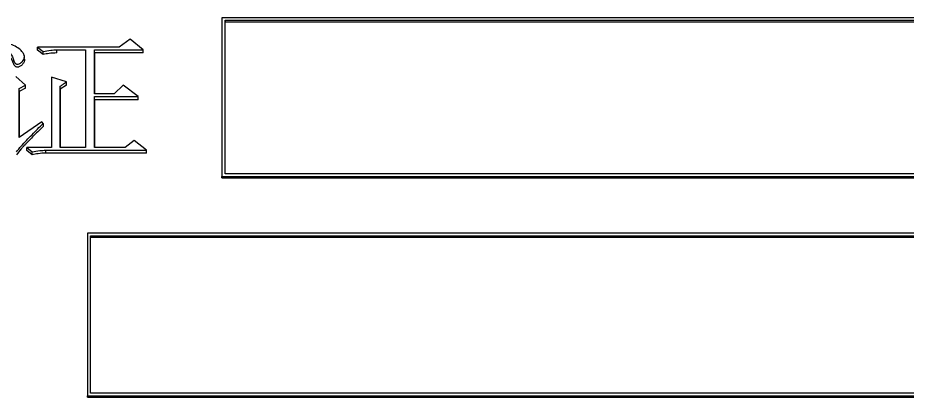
# Model space of a CAD drawing. Header units: millimetres. Extents: x 2136 to 4572, y 748 to 2471.
# Drawn here: x 2820.66 to 2834.72, y 2246.06 to 2252.05 of the extents above; entities that cross this region are included whole.
import ezdxf

# ---------------------------------------------------------------- set-up
doc = ezdxf.new("R2010")
doc.units = ezdxf.units.MM

msp = doc.modelspace()

# ---------------------------------------------------------------- linework, layer by layer
at = {"color": 7, "linetype": 'Continuous', "lineweight": 25}
for p, q in [((2843.896, 2252.055), (2823.885, 2252.055)), ((2823.885, 2252.055), (2823.885, 2252.03)), ((2823.885, 2252.03), (2823.885, 2249.525)), ((2823.942, 2252.015), (2843.846, 2252.015)), ((2823.942, 2252.015), (2823.942, 2251.991)), ((2823.942, 2251.991), (2843.846, 2251.991)), ((2822.436, 2251.718), (2822.263, 2251.59)), ((2822.641, 2251.547), (2822.436, 2251.718)), ((2820.975, 2251.59), (2821.062, 2251.521)), ((2822.263, 2251.59), (2820.975, 2251.59)), ((2820.975, 2251.541), (2820.975, 2251.59)), ((2821.062, 2251.473), (2820.975, 2251.541)), ((2821.062, 2251.473), (2821.062, 2251.521)), ((2821.278, 2251.547), (2821.733, 2251.547)), ((2821.278, 2251.498), (2821.278, 2251.547)), ((2821.733, 2251.547), (2821.733, 2250.004)), ((2821.873, 2251.547), (2822.641, 2251.547)), ((2821.873, 2250.851), (2821.873, 2251.547)), ((2821.873, 2251.498), (2821.873, 2251.547)), ((2820.765, 2251.451), (2820.765, 2251.46)), ((2820.765, 2251.412), (2820.765, 2251.427)), ((2821.873, 2251.498), (2821.873, 2250.851)), ((2822.641, 2251.498), (2821.873, 2251.498)), ((2820.781, 2250.989), (2820.629, 2251.126)), ((2821.192, 2251.118), (2821.192, 2250.004)), ((2821.43, 2251.04), (2821.192, 2251.118)), ((2820.683, 2250.937), (2820.781, 2250.989)), ((2820.781, 2250.941), (2820.781, 2250.989)), ((2821.43, 2250.992), (2821.332, 2250.924)), ((2821.332, 2250.004), (2821.332, 2250.971)), ((2821.332, 2250.924), (2821.332, 2250.971)), ((2821.43, 2250.992), (2821.43, 2251.04)), ((2822.327, 2250.989), (2822.187, 2250.851)), ((2822.565, 2250.808), (2822.327, 2250.989)), ((2820.781, 2250.941), (2820.683, 2250.889)), ((2820.683, 2250.16), (2820.683, 2250.937)), ((2820.683, 2250.889), (2820.683, 2250.937)), ((2820.683, 2250.889), (2820.683, 2250.16)), ((2821.332, 2250.924), (2821.332, 2250.004)), ((2822.187, 2250.851), (2821.873, 2250.851)), ((2821.873, 2250.808), (2822.565, 2250.808)), ((2821.873, 2250.004), (2821.873, 2250.808)), ((2821.873, 2250.76), (2821.873, 2250.808)), ((2821.873, 2250.76), (2821.873, 2250.004)), ((2822.565, 2250.76), (2821.873, 2250.76)), ((2821.04, 2250.411), (2820.683, 2250.16)), ((2821.062, 2250.385), (2821.04, 2250.411)), ((2821.062, 2250.385), (2821.062, 2250.338)), ((2822.501, 2250.117), (2822.36, 2250.004)), ((2822.695, 2249.96), (2822.501, 2250.117)), ((2820.802, 2250.004), (2820.889, 2249.934)), ((2821.192, 2250.004), (2820.802, 2250.004)), ((2820.802, 2249.957), (2820.802, 2250.004)), ((2821.733, 2250.004), (2821.332, 2250.004)), ((2822.36, 2250.004), (2821.873, 2250.004)), ((2820.889, 2249.888), (2820.802, 2249.957)), ((2820.889, 2249.888), (2820.889, 2249.934)), ((2821.105, 2249.96), (2822.695, 2249.96)), ((2821.105, 2249.914), (2821.105, 2249.96)), ((2822.695, 2249.914), (2821.105, 2249.914)), ((2822.695, 2249.914), (2822.695, 2249.96)), ((2823.885, 2249.548), (2843.896, 2249.548)), ((2823.885, 2249.525), (2823.885, 2249.548)), ((2843.846, 2249.588), (2823.942, 2249.588)), ((2823.885, 2249.525), (2843.896, 2249.525)), ((2843.896, 2248.649), (2821.763, 2248.649)), ((2821.763, 2248.649), (2821.763, 2248.626)), ((2821.763, 2248.626), (2821.763, 2246.056)), ((2821.813, 2248.608), (2843.846, 2248.609)), ((2821.813, 2248.586), (2821.813, 2248.608)), ((2821.813, 2248.586), (2843.846, 2248.586)), ((2821.763, 2246.077), (2843.896, 2246.077)), ((2821.763, 2246.056), (2821.763, 2246.077)), ((2821.763, 2246.056), (2843.896, 2246.056)), ((2843.846, 2246.119), (2821.813, 2246.118))]:
    msp.add_line(p, q, dxfattribs=at)
at = {"color": 7, "linetype": 'Continuous', "lineweight": 25, "flags": 128}
for points in [[(2822.641, 2251.498), (2822.641, 2251.522), (2822.641, 2251.547)], [(2822.565, 2250.76), (2822.565, 2250.784), (2822.565, 2250.808)]]:
    msp.add_lwpolyline(points, dxfattribs=at)
at = {"color": 7, "linetype": 'Continuous', "lineweight": 25}
for points, knots in [([(2823.885, 2252.055), (2823.885, 2251.806), (2823.885, 2251.308), (2823.885, 2250.474), (2823.885, 2249.884), (2823.885, 2249.548)], [0, 0, 0, 0, 0.300081, 0.600162, 1, 1, 1, 1]), ([(2823.942, 2249.588), (2823.942, 2249.841), (2823.942, 2250.346), (2823.942, 2251.156), (2823.942, 2251.71), (2823.942, 2252.015)], [0, 0, 0, 0, 0.3099205, 0.6198411, 1, 1, 1, 1]), ([(2823.942, 2249.588), (2823.942, 2249.784), (2823.942, 2250.184), (2823.942, 2250.987), (2823.942, 2251.589), (2823.942, 2251.991)], [0, 0, 0, 0, 0.242928, 0.495343, 1, 1, 1, 1]), ([(2820.38, 2251.649), (2820.42, 2251.614), (2820.493, 2251.549), (2820.573, 2251.458), (2820.592, 2251.388), (2820.607, 2251.353), (2820.621, 2251.335), (2820.636, 2251.325), (2820.652, 2251.321), (2820.673, 2251.323), (2820.702, 2251.335), (2820.734, 2251.359), (2820.757, 2251.394), (2820.769, 2251.431), (2820.765, 2251.471), (2820.737, 2251.518), (2820.656, 2251.593), (2820.532, 2251.642), (2820.435, 2251.673), (2820.402, 2251.684)], [0, 0, 0, 0, 0.149443, 0.274042, 0.333076, 0.362754, 0.385188, 0.398021, 0.410985, 0.42602, 0.45239, 0.493257, 0.533496, 0.57286, 0.60517, 0.651682, 0.729284, 0.908686, 1, 1, 1, 1]), ([(2820.765, 2251.412), (2820.766, 2251.401), (2820.769, 2251.376), (2820.753, 2251.338), (2820.724, 2251.301), (2820.69, 2251.281), (2820.663, 2251.274), (2820.645, 2251.273), (2820.629, 2251.281), (2820.612, 2251.297), (2820.581, 2251.359), (2820.53, 2251.478), (2820.434, 2251.557), (2820.38, 2251.601)], [0, 0, 0, 0, 0.052453, 0.123771, 0.19881, 0.271367, 0.297266, 0.323434, 0.346422, 0.375988, 0.432132, 0.683487, 1, 1, 1, 1]), ([(2821.062, 2251.521), (2821.102, 2251.53), (2821.173, 2251.545), (2821.246, 2251.546), (2821.278, 2251.547)], [0, 0, 0, 0, 0.558835, 1, 1, 1, 1]), ([(2821.278, 2251.498), (2821.237, 2251.497), (2821.164, 2251.495), (2821.093, 2251.48), (2821.062, 2251.473)], [0, 0, 0, 0, 0.5610855, 1, 1, 1, 1]), ([(2821.332, 2250.971), (2821.345, 2250.981), (2821.368, 2250.997), (2821.4, 2251.02), (2821.42, 2251.033), (2821.43, 2251.04)], [0, 0, 0, 0, 0.400149, 0.700074, 1, 1, 1, 1]), ([(2820.64, 2249.934), (2820.664, 2249.965), (2820.739, 2250.06), (2820.887, 2250.206), (2821.004, 2250.325), (2821.062, 2250.385)], [0, 0, 0, 0, 0.190523, 0.595111, 1, 1, 1, 1]), ([(2821.062, 2250.338), (2821.006, 2250.282), (2820.928, 2250.204), (2820.839, 2250.114), (2820.804, 2250.077), (2820.787, 2250.059), (2820.779, 2250.051), (2820.768, 2250.039), (2820.757, 2250.028), (2820.738, 2250.007), (2820.699, 2249.963), (2820.665, 2249.919), (2820.64, 2249.888)], [0, 0, 0, 0, 0.381229, 0.535671, 0.612893, 0.632198, 0.651503, 0.670808, 0.709419, 0.728724, 0.805952, 1, 1, 1, 1]), ([(2820.889, 2249.934), (2820.929, 2249.943), (2821, 2249.958), (2821.073, 2249.96), (2821.105, 2249.96)], [0, 0, 0, 0, 0.558835, 1, 1, 1, 1]), ([(2821.105, 2249.914), (2821.064, 2249.913), (2820.991, 2249.911), (2820.92, 2249.895), (2820.889, 2249.888)], [0, 0, 0, 0, 0.561085, 1, 1, 1, 1]), ([(2821.763, 2248.649), (2821.763, 2248.394), (2821.763, 2247.883), (2821.763, 2247.026), (2821.763, 2246.422), (2821.763, 2246.077)], [0, 0, 0, 0, 0.300081, 0.600162, 1, 1, 1, 1]), ([(2821.813, 2246.118), (2821.813, 2246.377), (2821.813, 2246.895), (2821.813, 2247.726), (2821.813, 2248.295), (2821.813, 2248.608)], [0, 0, 0, 0, 0.309921, 0.619841, 1, 1, 1, 1]), ([(2821.813, 2246.118), (2821.813, 2246.32), (2821.813, 2246.731), (2821.813, 2247.556), (2821.813, 2248.174), (2821.813, 2248.586)], [0, 0, 0, 0, 0.2437907, 0.495918, 1, 1, 1, 1])]:
    msp.add_open_spline(points, degree=3, knots=knots, dxfattribs=at)

doc.saveas('drawing.dxf')
